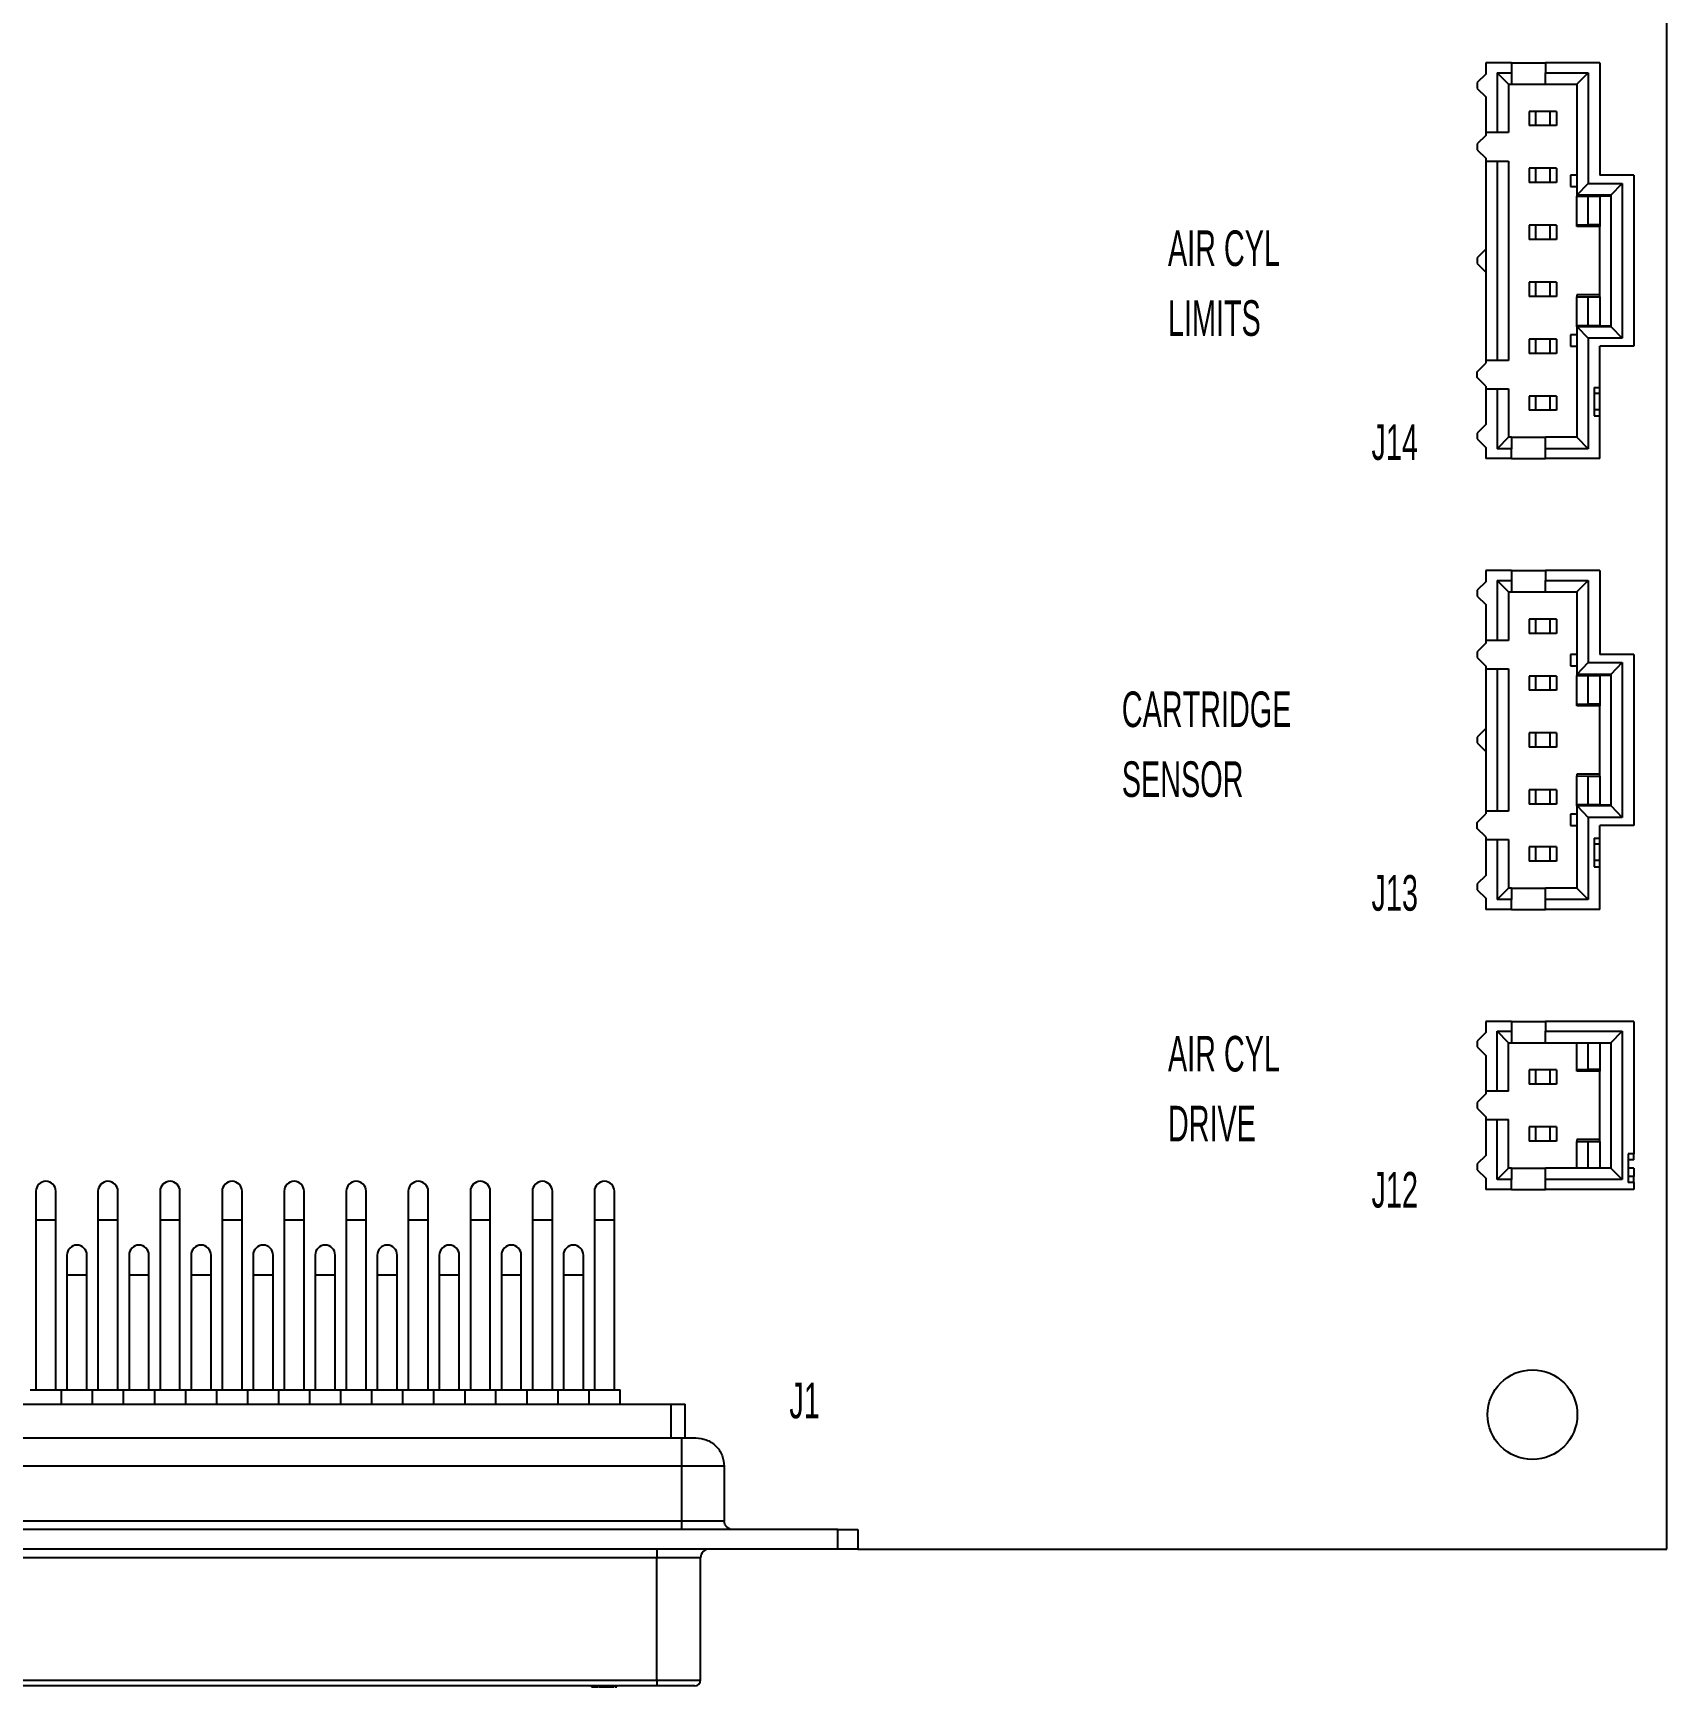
# Model space of a CAD drawing. Header units: millimetres. Extents: x 136 to 282, y 74 to 207.
# Drawn here: x 208.8 to 281.7, y 73.5 to 147.3 of the extents above; entities that cross this region are included whole.
import ezdxf

# ---------------------------------------------------------------- set-up
doc = ezdxf.new("R2010")
doc.units = ezdxf.units.MM
doc.styles.add('SLDTEXTSTYLE0', font='TXT', dxfattribs={"width": 0.605})

# ---------------------------------------------------------------- blocks, each defined once
blk = doc.blocks.new('SW_NOTE_4')
at = {"color": 0, "linetype": 'Continuous', "lineweight": 0, "char_height": 1.5875, "attachment_point": 1, "style": 'SLDTEXTSTYLE0'}
for s, insert in [('AIR CYL', (0, 2.046)), ('LIMITS', (0, -1.07))]:
    blk.add_mtext(s, dxfattribs=dict(at, insert=insert))
blk = doc.blocks.new('SW_NOTE_5')
at = {"color": 0, "linetype": 'Continuous', "lineweight": 0, "char_height": 1.5875, "attachment_point": 1, "style": 'SLDTEXTSTYLE0'}
for s, insert in [('CARTRIDGE', (0, 2.046)), ('SENSOR', (0, -1.07))]:
    blk.add_mtext(s, dxfattribs=dict(at, insert=insert))
blk = doc.blocks.new('SW_NOTE_6')
at = {"color": 0, "linetype": 'Continuous', "lineweight": 0, "char_height": 1.5875, "attachment_point": 1, "style": 'SLDTEXTSTYLE0'}
for s, insert in [('AIR CYL', (0, 2.046)), ('DRIVE', (0, -1.07))]:
    blk.add_mtext(s, dxfattribs=dict(at, insert=insert))

msp = doc.modelspace()

# ---------------------------------------------------------------- linework, layer by layer
at = {"color": 7, "linetype": 'Continuous', "lineweight": 25}
for p, q in [((281.69, 79.664), (281.69, 206.664)), ((273.61, 145.469), (273.23, 145.089)), ((273.61, 145.964), (273.61, 145.469)), ((274.76, 145.964), (273.61, 145.964)), ((274.12, 145.524), (274.12, 142.854)), ((274.12, 145.524), (274.76, 145.524)), ((274.63, 145.014), (274.12, 145.524)), ((274.76, 145.964), (274.76, 145.524)), ((274.76, 145.964), (276.28, 145.964)), ((274.76, 145.524), (274.76, 145.014)), ((276.28, 145.964), (276.28, 145.524)), ((278.69, 145.964), (276.28, 145.964)), ((276.28, 145.524), (278.18, 145.524)), ((276.28, 145.014), (276.28, 145.524)), ((277.67, 145.014), (278.18, 145.524)), ((278.18, 145.524), (278.18, 140.59)), ((278.69, 145.964), (278.69, 140.954)), ((273.23, 145.089), (273.23, 144.829)), ((273.23, 144.829), (273.61, 144.449)), ((274.63, 145.014), (274.63, 142.854)), ((274.63, 145.014), (274.76, 145.014)), ((274.76, 145.014), (276.28, 145.014)), ((276.28, 145.014), (277.67, 145.014)), ((277.67, 145.014), (277.67, 140.954)), ((273.61, 144.449), (273.61, 142.854)), ((275.54, 143.802), (275.54, 143.167)), ((275.83, 143.802), (275.54, 143.802)), ((275.83, 143.167), (275.54, 143.167)), ((276.47, 143.802), (275.83, 143.802)), ((275.83, 143.802), (275.83, 143.167)), ((276.47, 143.167), (275.83, 143.167)), ((276.47, 143.802), (276.47, 143.167)), ((276.76, 143.802), (276.47, 143.802)), ((276.76, 143.167), (276.47, 143.167)), ((276.76, 143.802), (276.76, 143.167)), ((273.61, 142.729), (273.23, 142.349)), ((274.12, 142.854), (273.61, 142.854)), ((273.61, 142.854), (273.61, 142.729)), ((274.63, 142.854), (274.12, 142.854)), ((273.23, 142.349), (273.23, 142.089)), ((273.23, 142.089), (273.61, 141.709)), ((273.61, 141.709), (273.61, 141.584)), ((273.61, 141.584), (273.61, 132.694)), ((273.61, 141.584), (274.12, 141.584)), ((274.12, 141.584), (274.12, 132.694)), ((274.12, 141.584), (274.63, 141.584)), ((274.63, 141.584), (274.63, 132.694)), ((275.54, 141.262), (275.54, 140.627)), ((275.83, 141.262), (275.54, 141.262)), ((275.83, 141.262), (275.83, 140.627)), ((276.47, 141.262), (275.83, 141.262)), ((276.47, 141.262), (276.47, 140.627)), ((276.76, 141.262), (276.47, 141.262)), ((276.76, 141.262), (276.76, 140.627)), ((277.67, 140.954), (277.39, 140.954)), ((277.39, 140.954), (277.39, 140.444)), ((277.67, 140.954), (277.67, 140.444)), ((280.21, 140.954), (278.69, 140.954)), ((280.21, 140.954), (280.21, 133.324)), ((275.83, 140.627), (275.54, 140.627)), ((276.47, 140.627), (275.83, 140.627)), ((276.76, 140.627), (276.47, 140.627)), ((277.39, 140.444), (277.67, 140.444)), ((277.67, 140.444), (277.67, 140.08)), ((277.679, 140.081), (278.18, 140.59)), ((278.18, 140.59), (279.7, 140.59)), ((279.199, 140.081), (279.7, 140.59)), ((279.7, 140.59), (279.7, 133.688)), ((277.679, 140.081), (277.67, 140.08)), ((277.67, 140.08), (277.67, 140.014)), ((277.67, 140.014), (278.18, 140.023)), ((277.67, 138.744), (277.67, 140.014)), ((277.679, 140.081), (279.199, 140.081)), ((278.18, 140.023), (278.69, 140.023)), ((278.18, 138.753), (278.18, 140.023)), ((278.69, 140.023), (279.19, 140.036)), ((278.69, 140.023), (278.69, 138.753)), ((279.19, 140.08), (279.199, 140.081)), ((279.19, 140.08), (279.19, 134.198)), ((275.54, 138.722), (275.54, 138.087)), ((275.83, 138.722), (275.54, 138.722)), ((276.47, 138.722), (275.83, 138.722)), ((275.83, 138.722), (275.83, 138.087)), ((276.47, 138.722), (276.47, 138.087)), ((276.76, 138.722), (276.47, 138.722)), ((276.76, 138.722), (276.76, 138.087)), ((277.67, 138.744), (278.18, 138.753)), ((277.67, 138.664), (277.67, 138.744)), ((278.18, 138.753), (278.69, 138.753)), ((278.69, 138.753), (278.69, 138.664)), ((275.83, 138.087), (275.54, 138.087)), ((276.47, 138.087), (275.83, 138.087)), ((276.76, 138.087), (276.47, 138.087)), ((278.69, 138.664), (277.67, 138.664)), ((278.69, 135.614), (278.69, 138.664)), ((273.61, 137.649), (273.23, 137.269)), ((273.23, 137.269), (273.23, 137.009)), ((273.23, 137.009), (273.61, 136.629)), ((275.54, 136.182), (275.54, 135.547)), ((275.83, 136.182), (275.54, 136.182)), ((276.47, 136.182), (275.83, 136.182)), ((275.83, 136.182), (275.83, 135.547)), ((276.47, 136.182), (276.47, 135.547)), ((276.76, 136.182), (276.47, 136.182)), ((276.76, 136.182), (276.76, 135.547)), ((275.83, 135.547), (275.54, 135.547)), ((276.47, 135.547), (275.83, 135.547)), ((276.76, 135.547), (276.47, 135.547)), ((278.69, 135.614), (277.67, 135.614)), ((277.67, 135.614), (277.67, 135.534)), ((277.67, 135.534), (278.18, 135.525)), ((277.67, 134.264), (277.67, 135.534)), ((278.18, 135.525), (278.69, 135.525)), ((278.18, 134.255), (278.18, 135.525)), ((278.69, 135.525), (278.69, 135.614)), ((278.69, 135.525), (278.69, 134.255)), ((275.54, 133.642), (275.54, 133.007)), ((275.83, 133.642), (275.54, 133.642)), ((276.47, 133.642), (275.83, 133.642)), ((275.83, 133.642), (275.83, 133.007)), ((276.47, 133.642), (276.47, 133.007)), ((276.76, 133.642), (276.47, 133.642)), ((276.76, 133.642), (276.76, 133.007)), ((277.67, 133.834), (277.39, 133.834)), ((277.39, 133.834), (277.39, 133.324)), ((277.67, 134.198), (277.67, 134.264)), ((277.67, 134.264), (278.18, 134.255)), ((277.67, 134.198), (277.67, 133.834)), ((277.67, 134.198), (277.679, 134.198)), ((277.67, 133.834), (277.67, 133.324)), ((277.679, 134.198), (278.18, 133.688)), ((279.199, 134.198), (277.679, 134.198)), ((278.18, 134.255), (278.69, 134.255)), ((278.18, 133.688), (278.18, 128.754)), ((279.7, 133.688), (278.18, 133.688)), ((278.69, 134.255), (279.19, 134.242)), ((279.199, 134.198), (279.19, 134.198)), ((279.199, 134.198), (279.7, 133.688)), ((275.83, 133.007), (275.54, 133.007)), ((276.47, 133.007), (275.83, 133.007)), ((276.76, 133.007), (276.47, 133.007)), ((277.39, 133.324), (277.67, 133.324)), ((277.67, 133.324), (277.67, 129.264)), ((280.21, 133.324), (278.69, 133.324)), ((278.69, 131.489), (278.69, 133.324)), ((273.23, 132.189), (273.61, 132.569)), ((273.23, 131.929), (273.23, 132.189)), ((274.12, 132.694), (273.61, 132.694)), ((273.61, 132.694), (273.61, 132.569)), ((274.63, 132.694), (274.12, 132.694)), ((273.61, 131.549), (273.23, 131.929)), ((273.61, 131.549), (273.61, 131.424)), ((273.61, 131.424), (274.12, 131.424)), ((273.61, 131.424), (273.61, 129.829)), ((274.12, 131.424), (274.12, 128.754)), ((274.12, 131.424), (274.63, 131.424)), ((274.63, 131.424), (274.63, 129.264)), ((278.44, 131.489), (278.69, 131.489)), ((278.44, 131.489), (278.44, 130.219)), ((278.69, 131.22), (278.69, 131.489)), ((275.54, 131.102), (275.54, 130.467)), ((275.83, 131.102), (275.54, 131.102)), ((276.47, 131.102), (275.83, 131.102)), ((275.83, 131.102), (275.83, 130.467)), ((276.47, 131.102), (276.47, 130.467)), ((276.76, 131.102), (276.47, 131.102)), ((276.76, 131.102), (276.76, 130.467)), ((278.69, 131.22), (278.44, 131.22)), ((278.69, 130.488), (278.69, 131.22)), ((275.83, 130.467), (275.54, 130.467)), ((276.47, 130.467), (275.83, 130.467)), ((276.76, 130.467), (276.47, 130.467)), ((278.69, 130.488), (278.44, 130.488)), ((278.44, 130.219), (278.69, 130.219)), ((278.69, 130.219), (278.69, 130.488)), ((278.69, 128.314), (278.69, 130.219)), ((273.61, 129.829), (273.23, 129.449)), ((273.23, 129.449), (273.23, 129.189)), ((273.23, 129.189), (273.61, 128.809)), ((274.63, 129.264), (274.12, 128.754)), ((274.76, 129.264), (274.63, 129.264)), ((274.76, 129.264), (274.76, 128.754)), ((274.76, 129.264), (276.28, 129.264)), ((277.67, 129.264), (276.28, 129.264)), ((276.28, 128.754), (276.28, 129.264)), ((277.67, 129.264), (278.18, 128.754)), ((273.61, 128.809), (273.61, 128.314)), ((274.76, 128.754), (274.12, 128.754)), ((274.76, 128.314), (274.76, 128.754)), ((276.28, 128.314), (276.28, 128.754)), ((278.18, 128.754), (276.28, 128.754)), ((274.76, 128.314), (273.61, 128.314)), ((274.76, 128.314), (276.28, 128.314)), ((278.69, 128.314), (276.28, 128.314)), ((273.61, 123.314), (273.61, 122.819)), ((274.76, 123.314), (273.61, 123.314)), ((274.76, 123.314), (274.76, 122.874)), ((274.76, 123.314), (276.28, 123.314)), ((276.28, 123.314), (276.28, 122.874)), ((278.69, 123.314), (276.28, 123.314)), ((278.69, 123.314), (278.69, 119.574)), ((273.61, 122.819), (273.23, 122.439)), ((274.12, 122.874), (274.12, 120.204)), ((274.12, 122.874), (274.76, 122.874)), ((274.63, 122.364), (274.12, 122.874)), ((274.76, 122.874), (274.76, 122.364)), ((276.28, 122.364), (276.28, 122.874)), ((276.28, 122.874), (278.18, 122.874)), ((277.67, 122.364), (278.18, 122.874)), ((278.18, 122.874), (278.18, 119.21)), ((273.23, 122.439), (273.23, 122.179)), ((273.23, 122.179), (273.61, 121.799)), ((273.61, 121.799), (273.61, 120.204)), ((274.63, 122.364), (274.76, 122.364)), ((274.63, 122.364), (274.63, 120.204)), ((274.76, 122.364), (276.28, 122.364)), ((276.28, 122.364), (277.67, 122.364)), ((277.67, 122.364), (277.67, 119.574)), ((275.54, 121.152), (275.54, 120.517)), ((275.83, 121.152), (275.54, 121.152)), ((276.47, 121.152), (275.83, 121.152)), ((275.83, 121.152), (275.83, 120.517)), ((276.47, 121.152), (276.47, 120.517)), ((276.76, 121.152), (276.47, 121.152)), ((276.76, 121.152), (276.76, 120.517)), ((275.83, 120.517), (275.54, 120.517)), ((276.47, 120.517), (275.83, 120.517)), ((276.76, 120.517), (276.47, 120.517)), ((273.61, 120.079), (273.23, 119.699)), ((273.23, 119.699), (273.23, 119.439)), ((274.12, 120.204), (273.61, 120.204)), ((273.61, 120.204), (273.61, 120.079)), ((274.63, 120.204), (274.12, 120.204)), ((277.39, 119.574), (277.39, 119.064)), ((277.67, 119.574), (277.39, 119.574)), ((277.67, 119.574), (277.67, 119.064)), ((280.21, 119.574), (278.69, 119.574)), ((280.21, 119.574), (280.21, 111.944)), ((273.23, 119.439), (273.61, 119.059)), ((273.61, 119.059), (273.61, 118.934)), ((273.61, 118.934), (274.12, 118.934)), ((273.61, 118.934), (273.61, 112.584)), ((274.12, 118.934), (274.12, 112.584)), ((274.12, 118.934), (274.63, 118.934)), ((274.63, 118.934), (274.63, 112.584)), ((277.39, 119.064), (277.67, 119.064)), ((277.67, 119.064), (277.67, 118.7)), ((277.679, 118.701), (278.18, 119.21)), ((278.18, 119.21), (279.7, 119.21)), ((279.199, 118.701), (279.7, 119.21)), ((279.7, 119.21), (279.7, 112.308)), ((275.54, 118.612), (275.54, 117.977)), ((275.83, 118.612), (275.54, 118.612)), ((275.83, 118.612), (275.83, 117.977)), ((276.47, 118.612), (275.83, 118.612)), ((276.47, 118.612), (276.47, 117.977)), ((276.76, 118.612), (276.47, 118.612)), ((276.76, 118.612), (276.76, 117.977)), ((277.679, 118.701), (277.67, 118.7)), ((277.67, 118.7), (277.67, 118.634)), ((277.67, 118.634), (278.18, 118.643)), ((277.67, 117.364), (277.67, 118.634)), ((277.679, 118.701), (279.199, 118.701)), ((278.18, 118.643), (278.69, 118.643)), ((278.18, 117.373), (278.18, 118.643)), ((278.69, 118.643), (279.19, 118.656)), ((278.69, 118.643), (278.69, 117.373)), ((279.19, 118.7), (279.199, 118.701)), ((279.19, 118.7), (279.19, 112.818)), ((275.83, 117.977), (275.54, 117.977)), ((276.47, 117.977), (275.83, 117.977)), ((276.76, 117.977), (276.47, 117.977)), ((277.67, 117.364), (278.18, 117.373)), ((277.67, 117.284), (277.67, 117.364)), ((278.18, 117.373), (278.69, 117.373)), ((278.69, 117.373), (278.69, 117.284)), ((278.69, 117.284), (277.67, 117.284)), ((278.69, 114.234), (278.69, 117.284)), ((273.61, 116.269), (273.23, 115.889)), ((273.23, 115.889), (273.23, 115.629)), ((275.54, 116.072), (275.54, 115.437)), ((275.83, 116.072), (275.54, 116.072)), ((276.47, 116.072), (275.83, 116.072)), ((275.83, 116.072), (275.83, 115.437)), ((276.47, 116.072), (276.47, 115.437)), ((276.76, 116.072), (276.47, 116.072)), ((276.76, 116.072), (276.76, 115.437)), ((273.23, 115.629), (273.61, 115.249)), ((275.83, 115.437), (275.54, 115.437)), ((276.47, 115.437), (275.83, 115.437)), ((276.76, 115.437), (276.47, 115.437)), ((278.69, 114.234), (277.67, 114.234)), ((277.67, 114.234), (277.67, 114.154)), ((277.67, 114.154), (278.18, 114.145)), ((277.67, 112.884), (277.67, 114.154)), ((278.18, 114.145), (278.69, 114.145)), ((278.18, 112.875), (278.18, 114.145)), ((278.69, 114.145), (278.69, 114.234)), ((278.69, 114.145), (278.69, 112.875)), ((275.54, 113.532), (275.54, 112.897)), ((275.83, 113.532), (275.54, 113.532)), ((275.83, 112.897), (275.54, 112.897)), ((275.83, 113.532), (275.83, 112.897)), ((276.47, 113.532), (275.83, 113.532)), ((276.47, 112.897), (275.83, 112.897)), ((276.47, 113.532), (276.47, 112.897)), ((276.76, 113.532), (276.47, 113.532)), ((276.76, 112.897), (276.47, 112.897)), ((276.76, 113.532), (276.76, 112.897)), ((277.67, 112.818), (277.67, 112.884)), ((277.67, 112.884), (278.18, 112.875)), ((273.23, 112.079), (273.61, 112.459)), ((274.12, 112.584), (273.61, 112.584)), ((273.61, 112.584), (273.61, 112.459)), ((274.63, 112.584), (274.12, 112.584)), ((277.39, 112.454), (277.39, 111.944)), ((277.67, 112.454), (277.39, 112.454)), ((277.67, 112.818), (277.67, 112.454)), ((277.67, 112.818), (277.679, 112.818)), ((277.67, 112.454), (277.67, 111.944)), ((279.199, 112.818), (277.679, 112.818)), ((277.679, 112.818), (278.18, 112.308)), ((278.18, 112.875), (278.69, 112.875)), ((279.7, 112.308), (278.18, 112.308)), ((278.18, 112.308), (278.18, 108.644)), ((278.69, 112.875), (279.19, 112.862)), ((279.199, 112.818), (279.19, 112.818)), ((279.199, 112.818), (279.7, 112.308)), ((273.23, 111.819), (273.23, 112.079)), ((273.61, 111.439), (273.23, 111.819)), ((273.61, 111.439), (273.61, 111.314)), ((277.39, 111.944), (277.67, 111.944)), ((277.67, 111.944), (277.67, 109.154)), ((278.69, 111.379), (278.69, 111.944)), ((280.21, 111.944), (278.69, 111.944)), ((273.61, 111.314), (274.12, 111.314)), ((273.61, 111.314), (273.61, 109.719)), ((274.12, 111.314), (274.12, 108.644)), ((274.12, 111.314), (274.63, 111.314)), ((274.63, 111.314), (274.63, 109.154)), ((275.54, 110.992), (275.54, 110.357)), ((275.83, 110.992), (275.54, 110.992)), ((276.47, 110.992), (275.83, 110.992)), ((275.83, 110.992), (275.83, 110.357)), ((276.47, 110.992), (276.47, 110.357)), ((276.76, 110.992), (276.47, 110.992)), ((276.76, 110.992), (276.76, 110.357)), ((278.44, 111.379), (278.69, 111.379)), ((278.44, 111.379), (278.44, 110.109)), ((278.69, 111.11), (278.44, 111.11)), ((278.69, 111.11), (278.69, 111.379)), ((278.69, 110.378), (278.69, 111.11)), ((275.83, 110.357), (275.54, 110.357)), ((276.47, 110.357), (275.83, 110.357)), ((276.76, 110.357), (276.47, 110.357)), ((278.69, 110.378), (278.44, 110.378)), ((278.44, 110.109), (278.69, 110.109)), ((278.69, 110.109), (278.69, 110.378)), ((278.69, 108.204), (278.69, 110.109)), ((273.61, 109.719), (273.23, 109.339)), ((273.23, 109.339), (273.23, 109.079)), ((273.23, 109.079), (273.61, 108.699)), ((273.61, 108.699), (273.61, 108.204)), ((274.63, 109.154), (274.12, 108.644)), ((274.76, 108.644), (274.12, 108.644)), ((274.76, 109.154), (274.63, 109.154)), ((274.76, 109.154), (274.76, 108.644)), ((274.76, 109.154), (276.28, 109.154)), ((274.76, 108.204), (274.76, 108.644)), ((277.67, 109.154), (276.28, 109.154)), ((276.28, 108.644), (276.28, 109.154)), ((276.28, 108.204), (276.28, 108.644)), ((278.18, 108.644), (276.28, 108.644)), ((277.67, 109.154), (278.18, 108.644)), ((274.76, 108.204), (273.61, 108.204)), ((274.76, 108.204), (276.28, 108.204)), ((278.69, 108.204), (276.28, 108.204)), ((273.61, 102.709), (273.23, 102.329)), ((273.61, 103.204), (273.61, 102.709)), ((274.76, 103.204), (273.61, 103.204)), ((274.12, 100.094), (274.12, 102.764)), ((274.63, 102.254), (274.12, 102.764)), ((274.12, 102.764), (274.76, 102.764)), ((274.76, 103.204), (274.76, 102.764)), ((274.76, 103.204), (276.28, 103.204)), ((274.76, 102.764), (274.76, 102.254)), ((276.28, 103.204), (276.28, 102.764)), ((280.21, 103.204), (276.28, 103.204)), ((276.28, 102.254), (276.28, 102.764)), ((276.28, 102.764), (279.7, 102.764)), ((279.19, 102.254), (279.7, 102.764)), ((279.7, 102.764), (279.7, 96.154)), ((280.21, 103.204), (280.21, 97.294)), ((273.23, 102.329), (273.23, 102.069)), ((273.23, 102.069), (273.61, 101.689)), ((274.63, 100.094), (274.63, 102.254)), ((274.63, 102.254), (274.76, 102.254)), ((274.76, 102.254), (276.28, 102.254)), ((276.28, 102.254), (279.19, 102.254)), ((277.67, 101.064), (277.67, 102.254)), ((278.18, 101.073), (278.18, 102.254)), ((278.69, 102.254), (278.69, 101.073)), ((279.19, 102.254), (279.19, 96.664)), ((273.61, 101.689), (273.61, 100.094)), ((275.54, 101.042), (275.54, 100.407)), ((275.83, 101.042), (275.54, 101.042)), ((275.83, 100.407), (275.54, 100.407)), ((275.83, 101.042), (275.83, 100.407)), ((276.47, 101.042), (275.83, 101.042)), ((276.47, 100.407), (275.83, 100.407)), ((276.47, 101.042), (276.47, 100.407)), ((276.76, 101.042), (276.47, 101.042)), ((276.76, 100.407), (276.47, 100.407)), ((276.76, 101.042), (276.76, 100.407)), ((277.67, 101.064), (278.18, 101.073)), ((277.67, 100.984), (277.67, 101.064)), ((278.69, 100.984), (277.67, 100.984)), ((278.18, 101.073), (278.69, 101.073)), ((278.69, 101.073), (278.69, 100.984)), ((278.69, 97.934), (278.69, 100.984)), ((273.61, 99.969), (273.23, 99.589)), ((274.12, 100.094), (273.61, 100.094)), ((273.61, 100.094), (273.61, 99.969)), ((274.63, 100.094), (274.12, 100.094)), ((273.23, 99.589), (273.23, 99.329)), ((273.23, 99.329), (273.61, 98.949)), ((273.61, 98.949), (273.61, 98.824)), ((273.61, 98.824), (274.12, 98.824)), ((273.61, 98.824), (273.61, 97.229)), ((274.12, 98.824), (274.63, 98.824)), ((274.12, 96.154), (274.12, 98.824)), ((274.63, 96.664), (274.63, 98.824)), ((275.54, 98.502), (275.54, 97.867)), ((275.83, 98.502), (275.54, 98.502)), ((275.83, 98.502), (275.83, 97.867)), ((276.47, 98.502), (275.83, 98.502)), ((276.47, 98.502), (276.47, 97.867)), ((276.76, 98.502), (276.47, 98.502)), ((276.76, 98.502), (276.76, 97.867)), ((275.83, 97.867), (275.54, 97.867)), ((276.47, 97.867), (275.83, 97.867)), ((276.76, 97.867), (276.47, 97.867)), ((277.67, 97.934), (277.67, 97.854)), ((278.69, 97.934), (277.67, 97.934)), ((277.67, 97.854), (278.18, 97.845)), ((277.67, 96.664), (277.67, 97.854)), ((278.18, 97.845), (278.69, 97.845)), ((278.18, 96.664), (278.18, 97.845)), ((278.69, 97.845), (278.69, 97.934)), ((278.69, 97.845), (278.69, 96.664)), ((273.61, 97.229), (273.23, 96.849)), ((273.23, 96.849), (273.23, 96.589)), ((274.63, 96.664), (274.12, 96.154)), ((274.76, 96.664), (274.63, 96.664)), ((274.76, 96.664), (274.76, 96.154)), ((274.76, 96.664), (276.28, 96.664)), ((276.28, 96.154), (276.28, 96.664)), ((279.19, 96.664), (276.28, 96.664)), ((279.19, 96.664), (279.7, 96.154)), ((280.21, 97.294), (279.96, 97.294)), ((279.96, 97.294), (279.96, 96.024)), ((280.21, 97.026), (279.96, 97.026)), ((280.21, 96.664), (279.96, 96.664)), ((280.21, 97.026), (280.21, 97.294)), ((280.21, 96.664), (280.21, 96.292)), ((273.23, 96.589), (273.61, 96.209)), ((273.61, 96.209), (273.61, 95.714)), ((274.76, 96.154), (274.12, 96.154)), ((274.76, 95.714), (274.76, 96.154)), ((279.7, 96.154), (276.28, 96.154)), ((276.28, 95.714), (276.28, 96.154)), ((280.21, 96.292), (279.96, 96.292)), ((280.21, 96.024), (279.96, 96.024)), ((280.21, 96.024), (280.21, 96.292)), ((280.21, 96.024), (280.21, 95.714)), ((208.93, 95.628), (208.93, 94.358)), ((209.819, 94.358), (209.819, 95.628)), ((211.699, 95.628), (211.699, 94.358)), ((212.588, 94.358), (212.588, 95.628)), ((214.468, 95.628), (214.468, 94.358)), ((215.357, 94.358), (215.357, 95.628)), ((217.236, 95.628), (217.236, 94.358)), ((218.125, 94.358), (218.125, 95.628)), ((220.005, 95.628), (220.005, 94.358)), ((220.894, 94.358), (220.894, 95.628)), ((222.773, 95.628), (222.773, 94.358)), ((223.662, 94.358), (223.662, 95.628)), ((225.542, 95.628), (225.542, 94.358)), ((226.431, 94.358), (226.431, 95.628)), ((228.311, 95.628), (228.311, 94.358)), ((229.2, 94.358), (229.2, 95.628)), ((231.079, 95.628), (231.079, 94.358)), ((231.968, 94.358), (231.968, 95.628)), ((233.848, 95.628), (233.848, 94.358)), ((234.737, 94.358), (234.737, 95.628)), ((274.76, 95.714), (273.61, 95.714)), ((274.76, 95.714), (276.28, 95.714)), ((280.21, 95.714), (276.28, 95.714)), ((208.93, 94.358), (208.93, 86.768)), ((209.819, 86.768), (209.819, 94.358)), ((211.699, 94.358), (211.699, 86.768)), ((212.588, 86.768), (212.588, 94.358)), ((214.468, 94.358), (214.468, 86.768)), ((215.357, 86.768), (215.357, 94.358)), ((217.236, 94.358), (217.236, 86.768)), ((218.125, 86.768), (218.125, 94.358)), ((220.005, 94.358), (220.005, 86.768)), ((220.894, 86.768), (220.894, 94.358)), ((222.773, 94.358), (222.773, 86.768)), ((223.662, 86.768), (223.662, 94.358)), ((225.542, 94.358), (225.542, 86.768)), ((226.431, 86.768), (226.431, 94.358)), ((228.311, 94.358), (228.311, 86.768)), ((229.2, 86.768), (229.2, 94.358)), ((231.079, 94.358), (231.079, 86.768)), ((231.968, 86.768), (231.968, 94.358)), ((233.848, 94.358), (233.848, 86.768)), ((234.737, 86.768), (234.737, 94.358)), ((210.315, 92.783), (210.315, 91.894)), ((211.204, 91.894), (211.204, 92.783)), ((213.083, 92.783), (213.083, 91.894)), ((213.972, 91.894), (213.972, 92.783)), ((215.852, 92.783), (215.852, 91.894)), ((216.741, 91.894), (216.741, 92.783)), ((218.62, 92.783), (218.62, 91.894)), ((219.509, 91.894), (219.509, 92.783)), ((221.389, 92.783), (221.389, 91.894)), ((222.278, 91.894), (222.278, 92.783)), ((224.158, 92.783), (224.158, 91.894)), ((225.047, 91.894), (225.047, 92.783)), ((226.926, 92.783), (226.926, 91.894)), ((227.815, 91.894), (227.815, 92.783)), ((229.695, 92.783), (229.695, 91.894)), ((230.584, 91.894), (230.584, 92.783)), ((232.463, 92.783), (232.463, 91.894)), ((233.352, 91.894), (233.352, 92.783)), ((210.315, 91.894), (210.315, 86.768)), ((211.204, 86.768), (211.204, 91.894)), ((213.083, 91.894), (213.083, 86.768)), ((213.972, 86.768), (213.972, 91.894)), ((215.852, 91.894), (215.852, 86.768)), ((216.741, 86.768), (216.741, 91.894)), ((218.62, 91.894), (218.62, 86.768)), ((219.509, 86.768), (219.509, 91.894)), ((221.389, 91.894), (221.389, 86.768)), ((222.278, 86.768), (222.278, 91.894)), ((224.158, 91.894), (224.158, 86.768)), ((225.047, 86.768), (225.047, 91.894)), ((226.926, 91.894), (226.926, 86.768)), ((227.815, 86.768), (227.815, 91.894)), ((229.695, 91.894), (229.695, 86.768)), ((230.584, 86.768), (230.584, 91.894)), ((232.463, 91.894), (232.463, 86.768)), ((233.352, 86.768), (233.352, 91.894)), ((208.676, 86.768), (210.073, 86.768)), ((210.073, 86.133), (210.073, 86.768)), ((210.073, 86.768), (211.445, 86.768)), ((211.445, 86.768), (211.445, 86.133)), ((211.445, 86.768), (212.842, 86.768)), ((212.842, 86.133), (212.842, 86.768)), ((212.842, 86.768), (214.214, 86.768)), ((214.214, 86.768), (214.214, 86.133)), ((214.214, 86.768), (215.611, 86.768)), ((215.611, 86.133), (215.611, 86.768)), ((215.611, 86.768), (216.982, 86.768)), ((216.982, 86.768), (216.982, 86.133)), ((216.982, 86.768), (218.379, 86.768)), ((218.379, 86.133), (218.379, 86.768)), ((218.379, 86.768), (219.751, 86.768)), ((219.751, 86.768), (219.751, 86.133)), ((219.751, 86.768), (221.148, 86.768)), ((221.148, 86.133), (221.148, 86.768)), ((221.148, 86.768), (222.519, 86.768)), ((222.519, 86.768), (222.519, 86.133)), ((222.519, 86.768), (223.916, 86.768)), ((223.916, 86.133), (223.916, 86.768)), ((223.916, 86.768), (225.288, 86.768)), ((225.288, 86.768), (225.288, 86.133)), ((225.288, 86.768), (226.685, 86.768)), ((226.685, 86.133), (226.685, 86.768)), ((226.685, 86.768), (228.057, 86.768)), ((228.057, 86.768), (228.057, 86.133)), ((228.057, 86.768), (229.454, 86.768)), ((229.454, 86.133), (229.454, 86.768)), ((229.454, 86.768), (230.825, 86.768)), ((230.825, 86.768), (230.825, 86.133)), ((230.825, 86.768), (232.222, 86.768)), ((232.222, 86.133), (232.222, 86.768)), ((232.222, 86.768), (233.594, 86.768)), ((233.594, 86.768), (233.594, 86.133)), ((233.594, 86.768), (234.991, 86.768)), ((234.991, 86.133), (234.991, 86.768)), ((186.934, 86.133), (237.251, 86.133)), ((237.251, 86.133), (237.251, 84.63)), ((237.251, 86.133), (237.886, 86.133)), ((237.886, 84.63), (237.886, 86.133)), ((186.451, 84.63), (237.734, 84.63)), ((237.734, 84.63), (238.367, 84.63)), ((237.734, 84.63), (237.734, 83.36)), ((237.734, 83.36), (186.451, 83.36)), ((239.639, 83.36), (237.734, 83.36)), ((237.734, 83.36), (237.734, 80.921)), ((239.639, 83.36), (239.639, 80.921)), ((244.706, 80.54), (179.479, 80.54)), ((186.451, 80.921), (237.734, 80.921)), ((237.734, 80.921), (239.639, 80.921)), ((237.734, 80.921), (237.734, 80.54)), ((244.706, 79.664), (244.706, 80.54)), ((244.706, 80.54), (245.595, 80.54)), ((245.595, 80.54), (245.595, 79.664)), ((244.706, 79.664), (179.479, 79.664)), ((236.625, 79.283), (187.56, 79.283)), ((236.625, 79.664), (236.625, 79.283)), ((236.625, 73.822), (236.625, 79.283)), ((238.581, 73.822), (238.581, 79.283)), ((245.595, 79.664), (244.706, 79.664)), ((245.595, 79.664), (281.69, 79.664)), ((187.56, 73.822), (236.625, 73.822)), ((236.625, 73.822), (236.625, 73.568)), ((236.625, 73.568), (187.56, 73.568)), ((233.72, 73.517), (233.72, 73.568)), ((233.72, 73.517), (233.801, 73.517)), ((233.801, 73.517), (233.801, 73.568)), ((233.801, 73.517), (234.013, 73.517)), ((234.013, 73.517), (234.013, 73.568)), ((234.039, 73.517), (234.039, 73.568)), ((234.039, 73.517), (234.12, 73.517)), ((234.12, 73.517), (234.12, 73.568)), ((234.12, 73.517), (234.332, 73.517)), ((234.332, 73.517), (234.332, 73.568)), ((234.507, 73.517), (234.507, 73.568)), ((234.726, 73.517), (234.726, 73.568)), ((234.765, 73.517), (234.765, 73.568)), ((234.769, 73.517), (234.769, 73.568)), ((234.769, 73.517), (234.838, 73.517)), ((234.838, 73.517), (234.838, 73.568)), ((238.327, 73.568), (236.625, 73.568))]:
    msp.add_line(p, q, dxfattribs=at)
at = {"color": 8, "linetype": 'Continuous', "lineweight": 25}
for p, q in [((208.93, 94.358), (209.819, 94.358)), ((211.699, 94.358), (212.588, 94.358)), ((214.468, 94.358), (215.357, 94.358)), ((217.236, 94.358), (218.125, 94.358)), ((220.005, 94.358), (220.894, 94.358)), ((222.773, 94.358), (223.662, 94.358)), ((225.542, 94.358), (226.431, 94.358)), ((228.311, 94.358), (229.2, 94.358)), ((231.079, 94.358), (231.968, 94.358)), ((233.848, 94.358), (234.737, 94.358)), ((210.315, 91.894), (211.204, 91.894)), ((213.083, 91.894), (213.972, 91.894)), ((215.852, 91.894), (216.741, 91.894)), ((218.62, 91.894), (219.509, 91.894)), ((221.389, 91.894), (222.278, 91.894)), ((224.158, 91.894), (225.047, 91.894)), ((226.926, 91.894), (227.815, 91.894)), ((229.695, 91.894), (230.584, 91.894)), ((232.463, 91.894), (233.352, 91.894)), ((238.581, 79.283), (236.625, 79.283)), ((236.625, 73.822), (238.581, 73.822))]:
    msp.add_line(p, q, dxfattribs=at)
at = {"color": 7, "linetype": 'Continuous', "lineweight": 25}
msp.add_circle((275.69, 85.664), 2, dxfattribs=at)
for centre, radius, start, end in [((209.375, 95.628), 0.445, 0, 180), ((212.143, 95.628), 0.445, 0, 180), ((214.912, 95.628), 0.445, 0, 180), ((217.681, 95.628), 0.445, 0, 180), ((220.449, 95.628), 0.444, 0, 180), ((223.218, 95.628), 0.445, 0, 180), ((225.986, 95.628), 0.445, 0, 180), ((228.755, 95.628), 0.445, 0, 180), ((231.524, 95.628), 0.445, 0, 180), ((234.292, 95.628), 0.445, 0, 180), ((210.759, 92.783), 0.445, 0, 180), ((213.528, 92.783), 0.445, 0, 180), ((216.296, 92.783), 0.445, 0, 180), ((219.065, 92.783), 0.445, 0, 180), ((221.834, 92.783), 0.445, 0, 180), ((224.602, 92.783), 0.445, 0, 180), ((227.371, 92.783), 0.445, 0, 180), ((230.139, 92.783), 0.445, 0, 180), ((232.908, 92.783), 0.445, 0, 180), ((238.962, 79.283), 0.381, 90, 180), ((238.327, 73.822), 0.254, 270, 0)]:
    msp.add_arc(centre, radius, start, end, dxfattribs=at)
for points, knots in [([(238.367, 84.63), (238.528, 84.613), (238.773, 84.587), (239.07, 84.428), (239.332, 84.216), (239.582, 83.859), (239.62, 83.526), (239.639, 83.36)], [0, 0, 0, 0, 0.240973, 0.368703, 0.500927, 0.75019, 1, 1, 1, 1]), ([(240.02, 80.54), (239.979, 80.544), (239.907, 80.551), (239.825, 80.592), (239.78, 80.625), (239.759, 80.644), (239.733, 80.669), (239.699, 80.712), (239.652, 80.801), (239.644, 80.874), (239.639, 80.921)], [0, 0, 0, 0, 0.205772, 0.357938, 0.456252, 0.485156, 0.500534, 0.635109, 0.763382, 1, 1, 1, 1]), ([(234.332, 73.517), (234.342, 73.517), (234.366, 73.517), (234.432, 73.517), (234.482, 73.517), (234.507, 73.517)], [0, 0, 0, 0, 0.264555, 0.631932, 1, 1, 1, 1]), ([(234.507, 73.517), (234.54, 73.517), (234.604, 73.517), (234.677, 73.517), (234.719, 73.517), (234.724, 73.517), (234.726, 73.517)], [0, 0, 0, 0, 0.279879, 0.559084, 0.779553, 1, 1, 1, 1])]:
    msp.add_open_spline(points, degree=3, knots=knots, dxfattribs=at)

# ---------------------------------------------------------------- block references
at = {"color": 7, "linetype": 'Continuous', "lineweight": 0}
for name, p in [('SW_NOTE_4', (259.431, 136.446)), ('SW_NOTE_5', (257.373, 115.878)), ('SW_NOTE_6', (259.431, 100.513))]:
    msp.add_blockref(name, p, dxfattribs=at)

# ---------------------------------------------------------------- texts
at = {"color": 7, "linetype": 'Continuous', "lineweight": 0, "char_height": 1.5875, "attachment_point": 1, "style": 'SLDTEXTSTYLE0'}
for s, insert in [('J14', (268.514, 129.842)), ('J13', (268.514, 109.732)), ('J12', (268.514, 96.489)), ('J1', (242.543, 87.087))]:
    msp.add_mtext(s, dxfattribs=dict(at, insert=insert))

doc.saveas('drawing.dxf')
